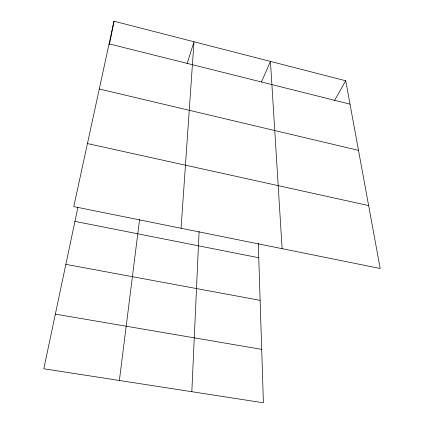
<?xml version="1.0" encoding="UTF-8"?>
<svg xmlns="http://www.w3.org/2000/svg" width="424" height="424" viewBox="0 0 424 424"><rect width="100%" height="100%" fill="white"/><g stroke="black" fill="none" stroke-linecap="round" stroke-linejoin="round"><path stroke-width="0.64" d="M191.828 391.707L199.089 231.446M181.085 228.282L193.996 41.769L187.095 63.711M119.383 380.482L139.586 219.42M109.487 44.494L113.987 21.2L345.724 80.767L380.185 268.487L73.765 206.605L113.987 21.2M77.889 207.384L43.815 368.769L263.405 402.8L258.306 243.408M261.476 81.901L270.443 61.416L282.114 248.681M334.361 100.833L345.724 80.767M55.353 314.12L261.693 349.365M65.858 264.359L260.129 300.351M74.937 221.37L258.767 257.739M87.439 143.572L368.636 205.587M99.28 88.992L358.497 150.361M109.074 43.858L350.017 104.156"/></g></svg>
